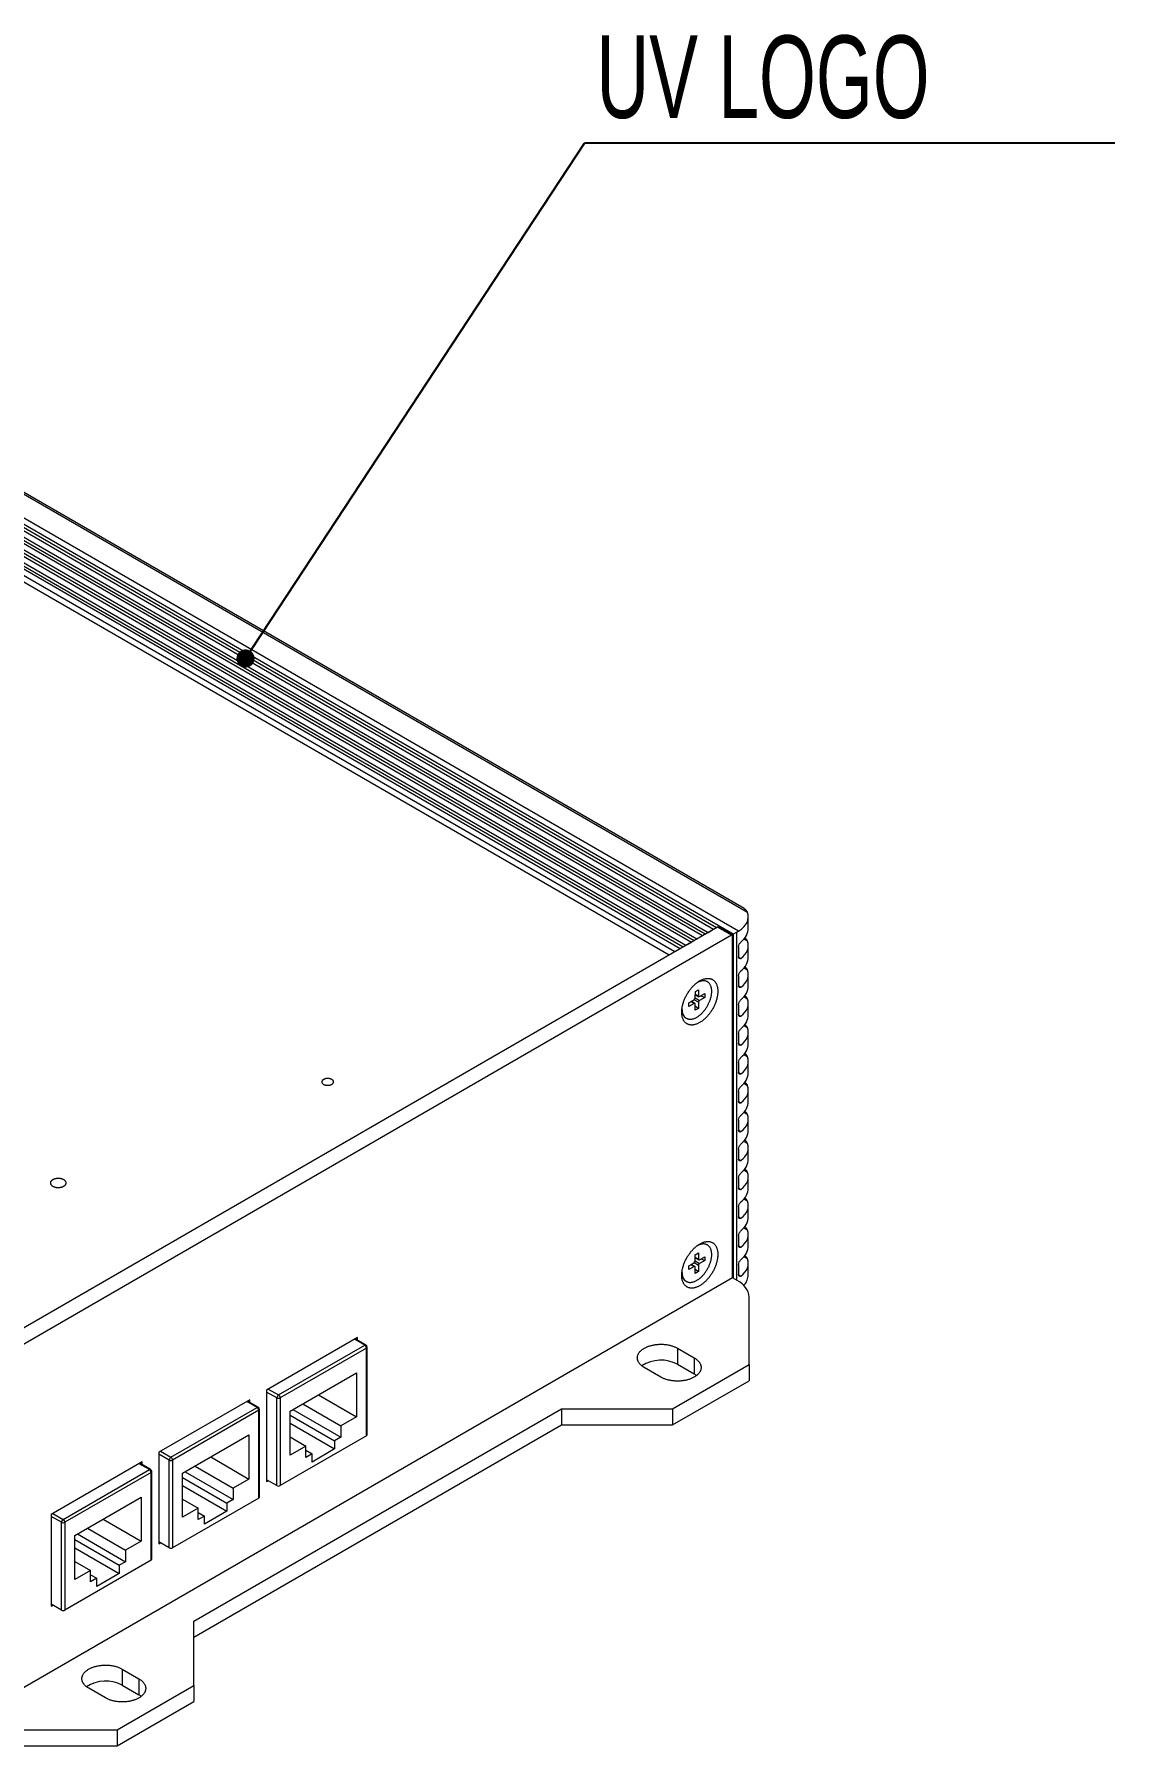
# Model space of a CAD drawing. Header units: millimetres. Extents: x 15 to 405, y 6 to 293.
# Drawn here: x 96.3 to 142.2, y 155.2 to 227.8 of the extents above; entities that cross this region are included whole.
import ezdxf

# ---------------------------------------------------------------- set-up
doc = ezdxf.new("R2010")
doc.units = ezdxf.units.MM
doc.layers.add('RAHM', color=5, linetype='Continuous')
doc.styles.add('SLDTEXTSTYLE1', font='TXT', dxfattribs={"width": 0.663})
doc.dimstyles.new('SLDDIMSTYLE1', dxfattribs={"dimtxt": 0.18, "dimasz": 0.769231, "dimexe": 0, "dimexo": 0.0625, "dimgap": 0, "dimtad": 0, "dimtih": 1, "dimtoh": 1, "dimdec": 0, "dimrnd": 1e-09, "dimzin": 0, "dimdsep": 46, "dimtxsty": 'Standard', "dimblk1": 'DOT', "dimblk2": 'DOT', "dimsah": 1, "dimcen": 0.09, "dimadec": 0, "dimazin": 0, "dimtfac": 0.769231, "dimtdec": 0, "dimtofl": 0, "dimtmove": 0, "dimatfit": 3, "dimldrblk": 'DOT', "dimfxl": 0, "dimfrac": 2, "dimtolj": 1, "dimtzin": 0, "dimarcsym": 0})

# ---------------------------------------------------------------- blocks, each defined once
blk = doc.blocks.new('SW_NOTE_0')
at = {"layer": 'RAHM', "color": 0}
blk.add_line((22.497, 0), (0, 0), dxfattribs=at)
at = {"layer": 'RAHM', "color": 0, "insert": (0.499, 4.566), "char_height": 3.5, "attachment_point": 1, "style": 'SLDTEXTSTYLE1'}
blk.add_mtext('UV LOGO', dxfattribs=at)
blk = doc.blocks.new('_Dot')
at = {"color": 0, "linetype": 'ByBlock', "lineweight": -2}
blk.add_line((-0.5, 0), (-1, 0), dxfattribs=at)
at = {"color": 0, "linetype": 'ByBlock', "const_width": 0.5}
blk.add_lwpolyline([(-0.25, 0, 1), (0.25, 0, 1)], format="xyb", close=True, dxfattribs=at)

msp = doc.modelspace()

# ---------------------------------------------------------------- linework, layer by layer
at = {"color": 7, "linetype": 'Continuous', "lineweight": 18}
for p, q in [((125.993, 189.662), (81.681, 215.243)), ((126.226, 189.8), (81.92, 215.377)), ((126.6, 190.59), (83.369, 215.547)), ((126.456, 190.758), (83.774, 215.398)), ((124.226, 189.322), (81.092, 214.222)), ((124.461, 189.458), (81.328, 214.358)), ((124.343, 189.39), (81.328, 214.222)), ((124.697, 189.594), (81.564, 214.494)), ((124.933, 189.73), (81.799, 214.63)), ((124.815, 189.662), (81.799, 214.494)), ((125.168, 189.866), (82.035, 214.766)), ((125.286, 189.934), (82.271, 214.766)), ((123.283, 188.777), (80.267, 213.61)), ((123.519, 188.914), (80.385, 213.814)), ((123.754, 189.05), (80.621, 213.95)), ((123.99, 189.186), (80.856, 214.086)), ((123.872, 189.118), (80.856, 213.95)), ((126.638, 189.926), (126.638, 190.395)), ((125.333, 189.961), (92.948, 171.265)), ((125.923, 189.621), (93.537, 170.925)), ((124.697, 189.594), (124.461, 189.458)), ((125.168, 189.866), (124.933, 189.73)), ((125.923, 189.621), (125.333, 189.961)), ((125.956, 189.624), (125.367, 189.965)), ((125.97, 175.087), (125.97, 189.594)), ((126.15, 189.752), (125.993, 189.662)), ((125.993, 189.662), (125.993, 175.073)), ((126.15, 174.983), (126.15, 189.752)), ((126.6, 189.366), (126.447, 189.454)), ((123.754, 189.05), (123.519, 188.914)), ((124.226, 189.322), (123.99, 189.186)), ((126.226, 189.125), (126.226, 188.705)), ((126.638, 188.701), (126.638, 189.17)), ((126.227, 188.699), (126.326, 188.642)), ((126.6, 188.141), (126.447, 188.229)), ((124.391, 187.234), (124.527, 187.311)), ((124.527, 187.311), (124.525, 187.048)), ((124.902, 187.649), (124.891, 187.655)), ((126.226, 187.9), (126.226, 187.48)), ((126.227, 187.474), (126.326, 187.417)), ((126.638, 187.477), (126.638, 187.945)), ((124.113, 186.604), (124.114, 186.762)), ((124.339, 186.731), (124.113, 186.604)), ((124.114, 186.762), (124.34, 186.89)), ((124.339, 186.731), (124.201, 186.811)), ((124.372, 186.734), (124.22, 186.822)), ((124.522, 186.78), (124.336, 186.888)), ((124.383, 186.44), (124.385, 186.703)), ((124.385, 186.623), (124.52, 186.517)), ((124.388, 186.971), (124.391, 187.234)), ((124.388, 186.967), (124.57, 186.861)), ((124.389, 187.103), (124.539, 187.017)), ((124.39, 187.126), (124.525, 187.048)), ((124.522, 186.78), (124.52, 186.517)), ((124.796, 186.989), (124.57, 186.861)), ((124.571, 187.02), (124.798, 187.148)), ((124.633, 187.055), (124.796, 186.989)), ((124.798, 187.148), (124.796, 186.989)), ((126.226, 186.675), (126.226, 186.255)), ((126.6, 186.916), (126.447, 187.005)), ((126.638, 186.252), (126.638, 186.72)), ((123.998, 186.108), (124.008, 186.102)), ((124.52, 186.517), (124.383, 186.44)), ((126.227, 186.249), (126.326, 186.192)), ((126.226, 185.45), (126.226, 185.031)), ((126.6, 185.691), (126.447, 185.78)), ((126.638, 185.027), (126.638, 185.495)), ((126.227, 185.025), (126.326, 184.967)), ((126.6, 184.466), (126.447, 184.555)), ((126.226, 184.226), (126.226, 183.806)), ((126.227, 183.8), (126.326, 183.742)), ((126.638, 183.802), (126.638, 184.27)), ((126.226, 183.001), (126.226, 182.581)), ((126.6, 183.242), (126.447, 183.33)), ((126.638, 182.577), (126.638, 183.046)), ((126.227, 182.575), (126.326, 182.518)), ((126.226, 181.776), (126.226, 181.356)), ((126.6, 182.017), (126.447, 182.105)), ((126.638, 181.353), (126.638, 181.821)), ((126.227, 181.35), (126.326, 181.293)), ((126.6, 180.792), (126.447, 180.881)), ((126.226, 180.551), (126.226, 180.131)), ((126.227, 180.125), (126.326, 180.068)), ((126.638, 180.128), (126.638, 180.596)), ((126.226, 179.326), (126.226, 178.906)), ((126.6, 179.567), (126.447, 179.656)), ((126.638, 178.903), (126.638, 179.371)), ((126.227, 178.901), (126.326, 178.843)), ((126.226, 178.102), (126.226, 177.682)), ((126.6, 178.342), (126.447, 178.431)), ((126.638, 177.678), (126.638, 178.146)), ((126.227, 177.676), (126.326, 177.618)), ((126.6, 177.118), (126.447, 177.206)), ((124.902, 176.49), (124.891, 176.496)), ((126.226, 176.877), (126.226, 176.457)), ((126.227, 176.451), (126.326, 176.394)), ((126.638, 176.453), (126.638, 176.922)), ((124.114, 175.602), (124.34, 175.73)), ((124.372, 175.575), (124.22, 175.662)), ((124.522, 175.621), (124.337, 175.728)), ((124.388, 175.812), (124.39, 176.074)), ((124.388, 175.808), (124.57, 175.702)), ((124.389, 175.967), (124.525, 175.889)), ((124.389, 175.944), (124.538, 175.858)), ((124.39, 176.074), (124.527, 176.152)), ((124.527, 176.152), (124.525, 175.889)), ((124.796, 175.831), (124.57, 175.702)), ((124.571, 175.861), (124.798, 175.989)), ((124.634, 175.896), (124.796, 175.831)), ((124.798, 175.989), (124.796, 175.831)), ((126.6, 175.893), (126.447, 175.981)), ((126.638, 175.228), (126.638, 175.697)), ((125.97, 175.087), (93.49, 156.336)), ((123.998, 174.949), (124.008, 174.943)), ((124.113, 175.444), (124.114, 175.602)), ((124.339, 175.572), (124.113, 175.444)), ((124.339, 175.572), (124.201, 175.651)), ((124.383, 175.281), (124.386, 175.544)), ((124.52, 175.359), (124.383, 175.281)), ((124.385, 175.464), (124.52, 175.359)), ((124.522, 175.621), (124.52, 175.359)), ((126.189, 174.96), (125.97, 175.087)), ((126.226, 175.652), (126.226, 175.232)), ((126.227, 175.226), (126.326, 175.169)), ((126.677, 171.413), (126.677, 174.28)), ((110.059, 172.563), (106.198, 170.334)), ((106.705, 170.125), (110.363, 172.236)), ((110.435, 172.112), (106.777, 170)), ((110.363, 172.236), (109.928, 172.487)), ((110.414, 172.241), (109.958, 172.505)), ((110.059, 172.446), (110.059, 172.563)), ((110.435, 168.392), (110.435, 172.112)), ((110.464, 168.434), (110.464, 172.153)), ((123.636, 172.107), (124.343, 171.699)), ((123.636, 172.107), (123.636, 171.426)), ((123.424, 169.535), (126.677, 171.413)), ((123.636, 171.426), (124.343, 171.018)), ((124.343, 171.699), (124.343, 171.018)), ((126.677, 171.413), (126.677, 170.732)), ((107.199, 169.442), (110.012, 171.066)), ((110.012, 171.066), (110.012, 169.2)), ((122.929, 170.882), (122.222, 171.29)), ((123.424, 168.855), (126.677, 170.732)), ((105.488, 169.925), (101.628, 167.696)), ((105.843, 169.603), (105.387, 169.866)), ((105.488, 169.808), (105.488, 169.925)), ((106.198, 170.334), (106.198, 166.45)), ((106.633, 170), (106.198, 170.251)), ((106.27, 170.376), (106.705, 170.125)), ((106.633, 166.281), (106.633, 170)), ((106.777, 170), (106.777, 166.281)), ((108.396, 170.133), (110.012, 169.2)), ((102.135, 167.486), (105.793, 169.598)), ((105.864, 169.474), (102.206, 167.362)), ((103.107, 160.527), (118.71, 169.535)), ((105.793, 169.598), (105.358, 169.849)), ((105.864, 165.754), (105.864, 169.474)), ((105.894, 165.796), (105.894, 169.515)), ((107.199, 167.575), (107.199, 169.442)), ((107.199, 169.269), (109.085, 168.18)), ((107.312, 169.507), (109.348, 168.332)), ((107.731, 169.749), (109.348, 168.816)), ((110.012, 169.2), (109.348, 168.816)), ((118.71, 169.535), (123.424, 169.535)), ((118.71, 169.535), (118.71, 168.855)), ((123.424, 169.535), (123.424, 168.855)), ((102.629, 166.804), (105.442, 168.428)), ((103.107, 159.847), (118.71, 168.855)), ((105.442, 168.428), (105.442, 166.561)), ((107.199, 168.923), (109.085, 167.834)), ((109.348, 168.816), (109.348, 168.332)), ((118.71, 168.855), (123.424, 168.855)), ((101.628, 167.696), (101.628, 163.812)), ((101.7, 167.737), (102.135, 167.486)), ((110.435, 168.392), (106.777, 166.281)), ((107.199, 168.343), (107.863, 167.959)), ((107.863, 167.959), (107.199, 167.575)), ((107.863, 167.475), (107.863, 167.959)), ((107.863, 167.779), (108.127, 167.627)), ((109.085, 167.834), (108.127, 167.281)), ((109.348, 168.332), (109.085, 168.18)), ((109.085, 168.18), (109.085, 167.834)), ((100.918, 167.286), (97.057, 165.058)), ((97.564, 164.848), (101.222, 166.96)), ((101.222, 166.96), (100.787, 167.211)), ((101.273, 166.965), (100.817, 167.228)), ((100.918, 167.17), (100.918, 167.286)), ((102.063, 167.362), (101.628, 167.613)), ((102.063, 163.642), (102.063, 167.362)), ((102.206, 167.362), (102.206, 163.642)), ((103.161, 167.111), (104.778, 166.178)), ((103.826, 167.495), (105.442, 166.561)), ((108.127, 167.627), (107.863, 167.475)), ((108.127, 167.281), (108.127, 167.627)), ((101.294, 166.835), (97.636, 164.724)), ((101.294, 163.116), (101.294, 166.835)), ((101.324, 163.157), (101.324, 166.877)), ((102.629, 164.937), (102.629, 166.804)), ((102.629, 166.63), (104.514, 165.542)), ((102.629, 166.285), (104.514, 165.196)), ((102.742, 166.869), (104.778, 165.694)), ((105.442, 166.561), (104.778, 166.178)), ((106.633, 166.281), (106.198, 166.532)), ((106.198, 166.45), (106.269, 166.491)), ((98.058, 164.165), (100.872, 165.79)), ((100.872, 165.79), (100.872, 163.923)), ((105.864, 165.754), (102.206, 163.642)), ((102.629, 165.704), (103.293, 165.321)), ((104.778, 165.694), (104.514, 165.542)), ((104.514, 165.542), (104.514, 165.196)), ((104.778, 166.178), (104.778, 165.694)), ((97.057, 165.058), (97.057, 161.173)), ((97.493, 164.724), (97.057, 164.975)), ((97.129, 165.099), (97.564, 164.848)), ((99.255, 164.856), (100.872, 163.923)), ((103.293, 165.321), (102.629, 164.937)), ((103.293, 164.837), (103.293, 165.321)), ((103.293, 165.141), (103.556, 164.989)), ((103.556, 164.989), (103.293, 164.837)), ((104.514, 165.196), (103.556, 164.643)), ((103.556, 164.643), (103.556, 164.989)), ((97.493, 161.004), (97.493, 164.724)), ((97.636, 164.724), (97.636, 161.004)), ((98.058, 162.299), (98.058, 164.165)), ((98.172, 164.231), (100.208, 163.055)), ((98.591, 164.473), (100.208, 163.539)), ((98.058, 163.992), (99.944, 162.903)), ((98.058, 163.646), (99.944, 162.558)), ((100.872, 163.923), (100.208, 163.539)), ((100.208, 163.539), (100.208, 163.055)), ((102.063, 163.642), (101.628, 163.894)), ((101.628, 163.812), (101.699, 163.853)), ((101.294, 163.116), (97.636, 161.004)), ((98.058, 163.066), (98.723, 162.682)), ((98.723, 162.682), (98.058, 162.299)), ((98.723, 162.198), (98.723, 162.682)), ((100.208, 163.055), (99.944, 162.903)), ((99.944, 162.903), (99.944, 162.558)), ((98.723, 162.503), (98.986, 162.35)), ((98.986, 162.35), (98.723, 162.198)), ((99.944, 162.558), (98.986, 162.005)), ((98.986, 162.005), (98.986, 162.35)), ((97.493, 161.004), (97.057, 161.255)), ((97.057, 161.173), (97.128, 161.214)), ((103.107, 157.806), (103.107, 160.527)), ((100.066, 158.5), (100.773, 158.092)), ((100.066, 158.5), (100.066, 157.819)), ((99.359, 157.275), (98.652, 157.684)), ((99.854, 155.928), (103.107, 157.806)), ((100.066, 157.819), (100.773, 157.411)), ((100.773, 158.092), (100.773, 157.411)), ((103.107, 157.806), (103.107, 157.126)), ((99.854, 155.248), (103.107, 157.126)), ((94.888, 155.928), (99.854, 155.928)), ((99.854, 155.928), (99.854, 155.248)), ((94.888, 155.248), (99.854, 155.248))]:
    msp.add_line(p, q, dxfattribs=at)
at = {"color": 7, "linetype": 'Continuous', "lineweight": 18, "flags": 128}
for points in [[(125.345, 187.246), (125.345, 187.216), (125.343, 187.185), (125.341, 187.153), (125.338, 187.121), (125.334, 187.089), (125.329, 187.056), (125.323, 187.023), (125.316, 186.99), (125.309, 186.956), (125.3, 186.923), (125.291, 186.889), (125.281, 186.855), (125.27, 186.821), (125.258, 186.787), (125.246, 186.753), (125.232, 186.719), (125.218, 186.686), (125.204, 186.652), (125.188, 186.619), (125.172, 186.585), (125.155, 186.552), (125.137, 186.52), (125.119, 186.487), (125.1, 186.455), (125.08, 186.424), (125.06, 186.393), (125.039, 186.362), (125.018, 186.332), (124.996, 186.302), (124.974, 186.273), (124.951, 186.245), (124.928, 186.217), (124.904, 186.19), (124.88, 186.164), (124.856, 186.139), (124.831, 186.114), (124.806, 186.09), (124.781, 186.067), (124.755, 186.045), (124.729, 186.023), (124.704, 186.003), (124.678, 185.984), (124.651, 185.965), (124.625, 185.948), (124.599, 185.931), (124.573, 185.916), (124.546, 185.901), (124.52, 185.888), (124.494, 185.876), (124.468, 185.865), (124.442, 185.855), (124.416, 185.846), (124.39, 185.838), (124.365, 185.831), (124.34, 185.826), (124.315, 185.821), (124.291, 185.818), (124.266, 185.816), (124.243, 185.815), (124.219, 185.815), (124.196, 185.817), (124.174, 185.82), (124.152, 185.823), (124.13, 185.828), (124.109, 185.834), (124.088, 185.842), (124.069, 185.85), (124.049, 185.859), (124.031, 185.87), (124.013, 185.882), (123.995, 185.895), (123.979, 185.908), (123.963, 185.923), (123.947, 185.939), (123.933, 185.956), (123.919, 185.974), (123.906, 185.993), (123.894, 186.013), (123.883, 186.034), (123.872, 186.056), (123.862, 186.078), (123.854, 186.102), (123.846, 186.126), (123.838, 186.151), (123.832, 186.177), (123.827, 186.204), (123.822, 186.231), (123.819, 186.259), (123.816, 186.288), (123.814, 186.317), (123.813, 186.347), (123.813, 186.377), (123.814, 186.408), (123.816, 186.439), (123.819, 186.471), (123.822, 186.503), (123.827, 186.536), (123.832, 186.569), (123.838, 186.602), (123.846, 186.635), (123.854, 186.669), (123.862, 186.702), (123.872, 186.736), (123.883, 186.77), (123.894, 186.804), (123.906, 186.838), (123.919, 186.872), (123.933, 186.906), (123.947, 186.939), (123.963, 186.973), (123.979, 187.006), (123.995, 187.039), (124.013, 187.072), (124.031, 187.105), (124.049, 187.137), (124.069, 187.169), (124.088, 187.2), (124.109, 187.231), (124.13, 187.261), (124.152, 187.291), (124.174, 187.32), (124.196, 187.349), (124.219, 187.377), (124.243, 187.404), (124.266, 187.431), (124.291, 187.457), (124.315, 187.482), (124.34, 187.506), (124.365, 187.53), (124.39, 187.553), (124.416, 187.574), (124.442, 187.595), (124.468, 187.615), (124.494, 187.634), (124.52, 187.652), (124.546, 187.669), (124.573, 187.685), (124.599, 187.7), (124.625, 187.714), (124.651, 187.726), (124.678, 187.738), (124.704, 187.749), (124.729, 187.758), (124.755, 187.767), (124.781, 187.774), (124.806, 187.78), (124.831, 187.785), (124.856, 187.789), (124.88, 187.791), (124.904, 187.793), (124.928, 187.793), (124.951, 187.792), (124.974, 187.79), (124.996, 187.787), (125.018, 187.783), (125.039, 187.777), (125.06, 187.77), (125.08, 187.763), (125.1, 187.754), (125.119, 187.744), (125.137, 187.733), (125.155, 187.72), (125.172, 187.707), (125.188, 187.693), (125.204, 187.677), (125.218, 187.661), (125.232, 187.643), (125.246, 187.625), (125.258, 187.605), (125.27, 187.585), (125.281, 187.564), (125.291, 187.541), (125.3, 187.518), (125.309, 187.494), (125.316, 187.47), (125.323, 187.444), (125.329, 187.418), (125.334, 187.391), (125.338, 187.363), (125.341, 187.335), (125.343, 187.306), (125.345, 187.276), (125.345, 187.246)], [(123.823, 186.512), (123.824, 186.492), (123.825, 186.465), (123.827, 186.439), (123.83, 186.413), (123.833, 186.388), (123.838, 186.364), (123.844, 186.34), (123.85, 186.317), (123.857, 186.295), (123.865, 186.274), (123.874, 186.253), (123.884, 186.234), (123.895, 186.215), (123.906, 186.198), (123.919, 186.181), (123.932, 186.165), (123.945, 186.151), (123.96, 186.137), (123.975, 186.124), (123.991, 186.113), (124.008, 186.103), (124.025, 186.093), (124.043, 186.085), (124.061, 186.078), (124.08, 186.072), (124.099, 186.068), (124.119, 186.064), (124.14, 186.062), (124.161, 186.06), (124.182, 186.06), (124.204, 186.061), (124.226, 186.064), (124.248, 186.067), (124.271, 186.072), (124.294, 186.077), (124.317, 186.084), (124.341, 186.092), (124.364, 186.102), (124.388, 186.112), (124.412, 186.123), (124.436, 186.136), (124.46, 186.149), (124.484, 186.164), (124.508, 186.179), (124.531, 186.196), (124.555, 186.213), (124.579, 186.232), (124.602, 186.251), (124.625, 186.271), (124.648, 186.292), (124.671, 186.314), (124.693, 186.337), (124.715, 186.361), (124.736, 186.385), (124.758, 186.41), (124.778, 186.436), (124.799, 186.462), (124.819, 186.489), (124.838, 186.516), (124.857, 186.544), (124.875, 186.573), (124.892, 186.602), (124.909, 186.631), (124.926, 186.66), (124.941, 186.69), (124.956, 186.721), (124.97, 186.751), (124.984, 186.782), (124.996, 186.812), (125.008, 186.843), (125.02, 186.874), (125.03, 186.905), (125.039, 186.936), (125.048, 186.966), (125.056, 186.997), (125.063, 187.027), (125.069, 187.058), (125.074, 187.088), (125.078, 187.117), (125.082, 187.147), (125.084, 187.175), (125.086, 187.204), (125.087, 187.232), (125.087, 187.259), (125.086, 187.286), (125.084, 187.313), (125.081, 187.339), (125.077, 187.364), (125.072, 187.388), (125.067, 187.412), (125.06, 187.435), (125.053, 187.457), (125.045, 187.478), (125.036, 187.498), (125.026, 187.518), (125.015, 187.536), (125.004, 187.554), (124.992, 187.571), (124.979, 187.586), (124.965, 187.601), (124.95, 187.614), (124.935, 187.627), (124.919, 187.638), (124.903, 187.649), (124.886, 187.658), (124.868, 187.666), (124.849, 187.673), (124.83, 187.679), (124.811, 187.684), (124.791, 187.687), (124.77, 187.69), (124.749, 187.691), (124.728, 187.691), (124.706, 187.69), (124.684, 187.688), (124.662, 187.684), (124.639, 187.68), (124.616, 187.674), (124.593, 187.667), (124.569, 187.659), (124.546, 187.65), (124.522, 187.64), (124.498, 187.628), (124.474, 187.616), (124.454, 187.604)], [(108.964, 183.505), (108.951, 183.512), (108.937, 183.518), (108.922, 183.524), (108.906, 183.53), (108.89, 183.534), (108.873, 183.538), (108.856, 183.541), (108.839, 183.544), (108.821, 183.546), (108.803, 183.547), (108.785, 183.547), (108.767, 183.547), (108.749, 183.545), (108.731, 183.543), (108.714, 183.541), (108.697, 183.537), (108.68, 183.533), (108.664, 183.528), (108.649, 183.523), (108.634, 183.517), (108.62, 183.51), (108.607, 183.503), (108.595, 183.495), (108.584, 183.487), (108.574, 183.478), (108.565, 183.469), (108.557, 183.46), (108.551, 183.45), (108.546, 183.44), (108.542, 183.43), (108.539, 183.42), (108.537, 183.409), (108.537, 183.399), (108.538, 183.388), (108.541, 183.378), (108.545, 183.368), (108.549, 183.358), (108.556, 183.348), (108.563, 183.339), (108.572, 183.329), (108.581, 183.321), (108.592, 183.312), (108.604, 183.304), (108.617, 183.297), (108.63, 183.29), (108.645, 183.284), (108.66, 183.278), (108.676, 183.273), (108.692, 183.269), (108.709, 183.266), (108.727, 183.263), (108.744, 183.261), (108.762, 183.259), (108.78, 183.258), (108.798, 183.259), (108.816, 183.259), (108.834, 183.261), (108.852, 183.263), (108.869, 183.266), (108.886, 183.27), (108.902, 183.275), (108.918, 183.28), (108.933, 183.286), (108.947, 183.292), (108.961, 183.299), (108.973, 183.306), (108.985, 183.314), (108.995, 183.323), (109.005, 183.332), (109.013, 183.341), (109.02, 183.351), (109.026, 183.36), (109.031, 183.37), (109.034, 183.381), (109.036, 183.391), (109.037, 183.401), (109.037, 183.412), (109.035, 183.422), (109.032, 183.432), (109.027, 183.443), (109.022, 183.453), (109.015, 183.462), (109.007, 183.471), (108.998, 183.48), (108.988, 183.489), (108.976, 183.497), (108.964, 183.505)], [(97.591, 179.253), (97.576, 179.261), (97.56, 179.269), (97.543, 179.276), (97.526, 179.282), (97.508, 179.288), (97.489, 179.293), (97.47, 179.297), (97.45, 179.301), (97.43, 179.304), (97.41, 179.306), (97.389, 179.308), (97.369, 179.309), (97.348, 179.309), (97.327, 179.308), (97.306, 179.307), (97.286, 179.305), (97.266, 179.302), (97.246, 179.298), (97.227, 179.294), (97.208, 179.289), (97.19, 179.283), (97.172, 179.277), (97.155, 179.27), (97.139, 179.263), (97.124, 179.255), (97.109, 179.246), (97.096, 179.237), (97.083, 179.228), (97.072, 179.218), (97.061, 179.207), (97.052, 179.196), (97.044, 179.185), (97.037, 179.174), (97.032, 179.163), (97.028, 179.151), (97.024, 179.139), (97.023, 179.127), (97.022, 179.115), (97.023, 179.103), (97.025, 179.091), (97.029, 179.079), (97.033, 179.068), (97.039, 179.056), (97.046, 179.045), (97.054, 179.034), (97.064, 179.023), (97.075, 179.013), (97.086, 179.003), (97.099, 178.994), (97.113, 178.985), (97.127, 178.976), (97.143, 178.968), (97.159, 178.961), (97.176, 178.954), (97.194, 178.948), (97.213, 178.943), (97.232, 178.938), (97.251, 178.934), (97.271, 178.93), (97.291, 178.928), (97.312, 178.926), (97.332, 178.925), (97.353, 178.924), (97.374, 178.924), (97.394, 178.925), (97.415, 178.927), (97.435, 178.93), (97.455, 178.933), (97.475, 178.937), (97.494, 178.942), (97.512, 178.947), (97.53, 178.953), (97.548, 178.959), (97.564, 178.967), (97.58, 178.974), (97.595, 178.983), (97.609, 178.992), (97.622, 179.001), (97.634, 179.011), (97.645, 179.021), (97.654, 179.031), (97.663, 179.042), (97.67, 179.053), (97.677, 179.065), (97.682, 179.076), (97.685, 179.088), (97.688, 179.1), (97.689, 179.112), (97.689, 179.124), (97.687, 179.136), (97.684, 179.148), (97.68, 179.16), (97.675, 179.171), (97.669, 179.183), (97.661, 179.194), (97.652, 179.204), (97.642, 179.215), (97.631, 179.225), (97.619, 179.235), (97.605, 179.244), (97.591, 179.253)], [(125.345, 176.087), (125.345, 176.056), (125.343, 176.025), (125.341, 175.994), (125.338, 175.962), (125.334, 175.929), (125.329, 175.897), (125.323, 175.864), (125.316, 175.83), (125.309, 175.797), (125.3, 175.763), (125.291, 175.73), (125.281, 175.696), (125.27, 175.662), (125.258, 175.628), (125.246, 175.594), (125.232, 175.56), (125.218, 175.526), (125.204, 175.493), (125.188, 175.459), (125.172, 175.426), (125.155, 175.393), (125.137, 175.36), (125.119, 175.328), (125.1, 175.296), (125.08, 175.264), (125.06, 175.233), (125.039, 175.203), (125.018, 175.173), (124.996, 175.143), (124.974, 175.114), (124.951, 175.086), (124.928, 175.058), (124.904, 175.031), (124.88, 175.005), (124.856, 174.979), (124.831, 174.955), (124.806, 174.931), (124.781, 174.908), (124.755, 174.885), (124.729, 174.864), (124.704, 174.844), (124.678, 174.824), (124.651, 174.806), (124.625, 174.788), (124.599, 174.772), (124.573, 174.756), (124.546, 174.742), (124.52, 174.729), (124.494, 174.716), (124.468, 174.705), (124.442, 174.695), (124.416, 174.686), (124.39, 174.678), (124.365, 174.672), (124.34, 174.666), (124.315, 174.662), (124.291, 174.659), (124.266, 174.657), (124.243, 174.656), (124.219, 174.656), (124.196, 174.658), (124.174, 174.66), (124.152, 174.664), (124.13, 174.669), (124.109, 174.675), (124.088, 174.682), (124.069, 174.691), (124.049, 174.7), (124.031, 174.711), (124.013, 174.722), (123.995, 174.735), (123.979, 174.749), (123.963, 174.764), (123.947, 174.78), (123.933, 174.797), (123.919, 174.815), (123.906, 174.834), (123.894, 174.854), (123.883, 174.875), (123.872, 174.896), (123.862, 174.919), (123.854, 174.942), (123.846, 174.967), (123.838, 174.992), (123.832, 175.018), (123.827, 175.044), (123.822, 175.072), (123.819, 175.1), (123.816, 175.128), (123.814, 175.158), (123.813, 175.187), (123.813, 175.218), (123.814, 175.249), (123.816, 175.28), (123.819, 175.312), (123.822, 175.344), (123.827, 175.376), (123.832, 175.409), (123.838, 175.442), (123.846, 175.476), (123.854, 175.509), (123.862, 175.543), (123.872, 175.577), (123.883, 175.611), (123.894, 175.645), (123.906, 175.679), (123.919, 175.713), (123.933, 175.746), (123.947, 175.78), (123.963, 175.814), (123.979, 175.847), (123.995, 175.88), (124.013, 175.913), (124.031, 175.945), (124.049, 175.978), (124.069, 176.009), (124.088, 176.041), (124.109, 176.072), (124.13, 176.102), (124.152, 176.132), (124.174, 176.161), (124.196, 176.19), (124.219, 176.218), (124.243, 176.245), (124.266, 176.272), (124.291, 176.298), (124.315, 176.323), (124.34, 176.347), (124.365, 176.37), (124.39, 176.393), (124.416, 176.415), (124.442, 176.436), (124.468, 176.456), (124.494, 176.475), (124.52, 176.493), (124.546, 176.51), (124.573, 176.525), (124.599, 176.54), (124.625, 176.554), (124.651, 176.567), (124.678, 176.579), (124.704, 176.589), (124.729, 176.599), (124.755, 176.607), (124.781, 176.614), (124.806, 176.621), (124.831, 176.626), (124.856, 176.629), (124.88, 176.632), (124.904, 176.633), (124.928, 176.634), (124.951, 176.633), (124.974, 176.631), (124.996, 176.628), (125.018, 176.623), (125.039, 176.618), (125.06, 176.611), (125.08, 176.603), (125.1, 176.594), (125.119, 176.584), (125.137, 176.573), (125.155, 176.561), (125.172, 176.548), (125.188, 176.533), (125.204, 176.518), (125.218, 176.501), (125.232, 176.484), (125.246, 176.465), (125.258, 176.446), (125.27, 176.425), (125.281, 176.404), (125.291, 176.382), (125.3, 176.359), (125.309, 176.335), (125.316, 176.31), (125.323, 176.285), (125.329, 176.259), (125.334, 176.232), (125.338, 176.204), (125.341, 176.176), (125.343, 176.147), (125.345, 176.117), (125.345, 176.087)], [(123.823, 175.353), (123.824, 175.331), (123.825, 175.304), (123.827, 175.278), (123.83, 175.252), (123.834, 175.227), (123.838, 175.203), (123.844, 175.179), (123.85, 175.156), (123.858, 175.134), (123.866, 175.113), (123.875, 175.093), (123.885, 175.073), (123.896, 175.055), (123.907, 175.037), (123.919, 175.021), (123.932, 175.005), (123.946, 174.991), (123.961, 174.977), (123.976, 174.964), (123.992, 174.953), (124.008, 174.943), (124.026, 174.934), (124.043, 174.925), (124.062, 174.918), (124.081, 174.913), (124.1, 174.908), (124.12, 174.905), (124.141, 174.902), (124.162, 174.901), (124.183, 174.901), (124.205, 174.902), (124.227, 174.904), (124.25, 174.908), (124.272, 174.913), (124.295, 174.918), (124.319, 174.925), (124.342, 174.933), (124.366, 174.943), (124.389, 174.953), (124.413, 174.964), (124.437, 174.977), (124.461, 174.99), (124.485, 175.005), (124.509, 175.021), (124.533, 175.037), (124.556, 175.055), (124.58, 175.073), (124.603, 175.093), (124.626, 175.113), (124.649, 175.134), (124.672, 175.156), (124.694, 175.179), (124.716, 175.203), (124.738, 175.227), (124.759, 175.252), (124.779, 175.278), (124.8, 175.304), (124.82, 175.331), (124.839, 175.358), (124.857, 175.386), (124.876, 175.415), (124.893, 175.444), (124.91, 175.473), (124.926, 175.503), (124.942, 175.533), (124.957, 175.563), (124.971, 175.593), (124.984, 175.624), (124.997, 175.654), (125.009, 175.685), (125.02, 175.716), (125.03, 175.747), (125.04, 175.778), (125.048, 175.809), (125.056, 175.839), (125.063, 175.87), (125.069, 175.9), (125.074, 175.93), (125.079, 175.959), (125.082, 175.989), (125.085, 176.018), (125.086, 176.046), (125.087, 176.074), (125.087, 176.101), (125.085, 176.128), (125.083, 176.155), (125.08, 176.18), (125.077, 176.205), (125.072, 176.23), (125.066, 176.253), (125.06, 176.276), (125.053, 176.298), (125.044, 176.319), (125.035, 176.34), (125.025, 176.359), (125.015, 176.378), (125.003, 176.395), (124.991, 176.412), (124.978, 176.428), (124.964, 176.442), (124.95, 176.456), (124.934, 176.468), (124.918, 176.48), (124.902, 176.49), (124.885, 176.499), (124.867, 176.507), (124.848, 176.514), (124.829, 176.52), (124.81, 176.525), (124.79, 176.528), (124.769, 176.531), (124.748, 176.532), (124.727, 176.532), (124.705, 176.531), (124.683, 176.528), (124.661, 176.525), (124.638, 176.52), (124.615, 176.514), (124.592, 176.507), (124.568, 176.499), (124.545, 176.49), (124.521, 176.48), (124.497, 176.468), (124.473, 176.456), (124.454, 176.445)], [(122.222, 171.29), (122.197, 171.305), (122.173, 171.321), (122.15, 171.337), (122.128, 171.353), (122.107, 171.37), (122.087, 171.388), (122.068, 171.405), (122.05, 171.424), (122.033, 171.442), (122.018, 171.461), (122.004, 171.48), (121.991, 171.499), (121.979, 171.519), (121.968, 171.539), (121.959, 171.559), (121.951, 171.58), (121.944, 171.6), (121.938, 171.621), (121.934, 171.641), (121.931, 171.662), (121.93, 171.683), (121.929, 171.704), (121.93, 171.725), (121.933, 171.745), (121.936, 171.766), (121.941, 171.787), (121.947, 171.807), (121.955, 171.828), (121.963, 171.848), (121.973, 171.868), (121.985, 171.888), (121.997, 171.907), (122.011, 171.927), (122.026, 171.946), (122.042, 171.964), (122.059, 171.983), (122.077, 172.001), (122.097, 172.018), (122.117, 172.035), (122.139, 172.052), (122.161, 172.068), (122.185, 172.084), (122.21, 172.099), (122.235, 172.114), (122.261, 172.128), (122.289, 172.142), (122.317, 172.155), (122.346, 172.167), (122.376, 172.179), (122.406, 172.19), (122.437, 172.201), (122.469, 172.211), (122.501, 172.22), (122.534, 172.229), (122.568, 172.237), (122.601, 172.244), (122.636, 172.25), (122.67, 172.256), (122.705, 172.261), (122.741, 172.265), (122.776, 172.269), (122.812, 172.272), (122.848, 172.274), (122.884, 172.275), (122.92, 172.276), (122.956, 172.276), (122.992, 172.275), (123.028, 172.273), (123.064, 172.271), (123.1, 172.267), (123.135, 172.263), (123.171, 172.259), (123.205, 172.253), (123.24, 172.247), (123.274, 172.24), (123.308, 172.233), (123.341, 172.225), (123.374, 172.216), (123.406, 172.206), (123.437, 172.196), (123.468, 172.185), (123.498, 172.173), (123.527, 172.161), (123.556, 172.148), (123.583, 172.135), (123.61, 172.121), (123.636, 172.107)], [(124.343, 171.699), (124.369, 171.684), (124.393, 171.668), (124.416, 171.652), (124.438, 171.636), (124.459, 171.619), (124.479, 171.601), (124.498, 171.583), (124.516, 171.565), (124.532, 171.547), (124.548, 171.528), (124.562, 171.509), (124.575, 171.489), (124.587, 171.47), (124.597, 171.45), (124.607, 171.43), (124.615, 171.409), (124.622, 171.389), (124.627, 171.368), (124.631, 171.348), (124.634, 171.327), (124.636, 171.306), (124.636, 171.285), (124.635, 171.264), (124.633, 171.243), (124.629, 171.223), (124.625, 171.202), (124.618, 171.182), (124.611, 171.161), (124.602, 171.141), (124.592, 171.121), (124.581, 171.101), (124.569, 171.082), (124.555, 171.062), (124.54, 171.043), (124.524, 171.025), (124.507, 171.006), (124.489, 170.988), (124.469, 170.971), (124.449, 170.954), (124.427, 170.937), (124.404, 170.921), (124.381, 170.905), (124.356, 170.89), (124.331, 170.875), (124.304, 170.861), (124.277, 170.847), (124.249, 170.834), (124.22, 170.821), (124.19, 170.81), (124.16, 170.798), (124.129, 170.788), (124.097, 170.778), (124.064, 170.769), (124.032, 170.76), (123.998, 170.752), (123.964, 170.745), (123.93, 170.738), (123.895, 170.733), (123.86, 170.728), (123.825, 170.723), (123.789, 170.72), (123.753, 170.717), (123.718, 170.715), (123.681, 170.714), (123.645, 170.713), (123.609, 170.713), (123.573, 170.714), (123.537, 170.716), (123.501, 170.718), (123.466, 170.722), (123.43, 170.725), (123.395, 170.73), (123.36, 170.736), (123.326, 170.742), (123.292, 170.748), (123.258, 170.756), (123.225, 170.764), (123.192, 170.773), (123.16, 170.783), (123.129, 170.793), (123.098, 170.804), (123.068, 170.815), (123.038, 170.828), (123.01, 170.84), (122.982, 170.854), (122.955, 170.868), (122.929, 170.882)], [(98.652, 157.684), (98.627, 157.699), (98.603, 157.714), (98.58, 157.73), (98.558, 157.747), (98.536, 157.763), (98.516, 157.781), (98.498, 157.799), (98.48, 157.817), (98.463, 157.835), (98.448, 157.854), (98.433, 157.873), (98.42, 157.893), (98.409, 157.912), (98.398, 157.932), (98.389, 157.952), (98.381, 157.973), (98.374, 157.993), (98.368, 158.014), (98.364, 158.035), (98.361, 158.055), (98.359, 158.076), (98.359, 158.097), (98.36, 158.118), (98.362, 158.139), (98.366, 158.159), (98.371, 158.18), (98.377, 158.201), (98.384, 158.221), (98.393, 158.241), (98.403, 158.261), (98.414, 158.281), (98.427, 158.301), (98.44, 158.32), (98.455, 158.339), (98.471, 158.358), (98.489, 158.376), (98.507, 158.394), (98.526, 158.411), (98.547, 158.429), (98.568, 158.445), (98.591, 158.461), (98.615, 158.477), (98.639, 158.493), (98.665, 158.507), (98.691, 158.521), (98.719, 158.535), (98.747, 158.548), (98.776, 158.561), (98.805, 158.572), (98.836, 158.584), (98.867, 158.594), (98.899, 158.604), (98.931, 158.613), (98.964, 158.622), (98.997, 158.63), (99.031, 158.637), (99.066, 158.644), (99.1, 158.649), (99.135, 158.654), (99.171, 158.659), (99.206, 158.662), (99.242, 158.665), (99.278, 158.667), (99.314, 158.668), (99.35, 158.669), (99.386, 158.669), (99.422, 158.668), (99.458, 158.666), (99.494, 158.664), (99.53, 158.661), (99.565, 158.657), (99.6, 158.652), (99.635, 158.647), (99.67, 158.64), (99.704, 158.634), (99.738, 158.626), (99.771, 158.618), (99.803, 158.609), (99.835, 158.599), (99.867, 158.589), (99.898, 158.578), (99.928, 158.567), (99.957, 158.554), (99.986, 158.542), (100.013, 158.528), (100.04, 158.514), (100.066, 158.5)], [(100.773, 158.092), (100.798, 158.077), (100.822, 158.061), (100.846, 158.045), (100.868, 158.029), (100.889, 158.012), (100.909, 157.994), (100.928, 157.977), (100.945, 157.959), (100.962, 157.94), (100.977, 157.921), (100.992, 157.902), (101.005, 157.883), (101.017, 157.863), (101.027, 157.843), (101.037, 157.823), (101.045, 157.803), (101.051, 157.782), (101.057, 157.761), (101.061, 157.741), (101.064, 157.72), (101.066, 157.699), (101.066, 157.678), (101.065, 157.657), (101.063, 157.637), (101.059, 157.616), (101.054, 157.595), (101.048, 157.575), (101.041, 157.554), (101.032, 157.534), (101.022, 157.514), (101.011, 157.494), (100.998, 157.475), (100.985, 157.455), (100.97, 157.436), (100.954, 157.418), (100.937, 157.399), (100.918, 157.381), (100.899, 157.364), (100.878, 157.347), (100.857, 157.33), (100.834, 157.314), (100.81, 157.298), (100.786, 157.283), (100.76, 157.268), (100.734, 157.254), (100.707, 157.24), (100.678, 157.227), (100.65, 157.215), (100.62, 157.203), (100.589, 157.192), (100.558, 157.181), (100.527, 157.171), (100.494, 157.162), (100.461, 157.153), (100.428, 157.145), (100.394, 157.138), (100.36, 157.132), (100.325, 157.126), (100.29, 157.121), (100.255, 157.117), (100.219, 157.113), (100.183, 157.11), (100.147, 157.108), (100.111, 157.107), (100.075, 157.106), (100.039, 157.106), (100.003, 157.107), (99.967, 157.109), (99.931, 157.112), (99.895, 157.115), (99.86, 157.119), (99.825, 157.123), (99.79, 157.129), (99.755, 157.135), (99.721, 157.142), (99.688, 157.149), (99.654, 157.157), (99.622, 157.166), (99.59, 157.176), (99.558, 157.186), (99.528, 157.197), (99.498, 157.209), (99.468, 157.221), (99.44, 157.234), (99.412, 157.247), (99.385, 157.261), (99.359, 157.275)]]:
    msp.add_lwpolyline(points, dxfattribs=at)
at = {"color": 7, "linetype": 'Continuous', "lineweight": 18}
for centre, radius, start, end in [((125.353, 189.934), 0.0332, 65.38656, 125.9239), ((125.941, 189.598), 0.0292, 351.27016, 128.71909), ((125.404, 191.045), 1.493, 299.96779, 303.42298), ((124.711, 187.282), 0.415, 64.16646, 119.16055), ((124.357, 186.708), 0.0292, 350.07073, 127.62495), ((124.286, 186.976), 0.102, 302.11792, 357.11738), ((124.624, 186.775), 0.102, 122.11792, 177.11738), ((124.554, 187.043), 0.0292, 170.07073, 307.62495), ((124.232, 186.452), 0.416, 180.90175, 235.782), ((124.711, 176.122), 0.415, 64.19148, 119.13553), ((124.286, 175.817), 0.102, 302.17945, 357.1825), ((124.624, 175.616), 0.102, 122.17945, 177.1825), ((124.553, 175.884), 0.0292, 170.26793, 307.80753), ((124.232, 175.292), 0.415, 180.8767, 235.80704), ((124.357, 175.549), 0.0292, 350.26793, 127.80753), ((125.843, 174.197), 0.838, 5.6948, 65.62534), ((110.392, 172.196), 0.0499, 64.91783, 126.39263), ((110.279, 172.105), 0.155, 2.45345, 57.54655), ((110.363, 172.153), 0.102, 0, 60.00269), ((110.412, 172.159), 0.0525, 295.27349, 353.40637), ((122.936, 170.11), 1.491, 61.99205, 123.14634), ((123.933, 170.3), 0.827, 51.78168, 60.21168), ((106.788, 169.994), 0.155, 122.45345, 177.54655), ((106.705, 170.138), 0.155, 242.45764, 297.54236), ((106.621, 169.994), 0.155, 2.45345, 57.54655), ((105.822, 169.558), 0.0499, 64.91783, 126.39263), ((105.709, 169.467), 0.155, 2.45345, 57.54655), ((105.793, 169.515), 0.102, 0, 60.00269), ((105.842, 169.521), 0.0525, 295.27349, 353.40637), ((110.412, 168.44), 0.0525, 295.27349, 353.40637), ((101.252, 166.92), 0.0499, 64.91783, 126.39263), ((101.139, 166.829), 0.155, 2.45345, 57.54655), ((101.222, 166.877), 0.102, 0, 60.00269), ((102.218, 167.355), 0.155, 122.45345, 177.54655), ((102.135, 167.5), 0.155, 242.45764, 297.54236), ((102.051, 167.355), 0.155, 2.45345, 57.54655), ((101.272, 166.883), 0.0525, 295.27349, 353.40637), ((106.705, 166.419), 0.155, 242.45764, 297.54236), ((105.842, 165.802), 0.0525, 295.27349, 353.40637), ((97.648, 164.717), 0.155, 122.45345, 177.54655), ((97.481, 164.717), 0.155, 2.45345, 57.54655), ((97.564, 164.861), 0.155, 242.45764, 297.54236), ((102.135, 163.78), 0.155, 242.45764, 297.54236), ((101.272, 163.163), 0.0525, 295.27349, 353.40637), ((97.564, 161.142), 0.155, 242.45764, 297.54236), ((99.366, 156.503), 1.491, 61.99205, 123.14634), ((100.362, 156.694), 0.827, 51.78168, 60.21168)]:
    msp.add_arc(centre, radius, start, end, dxfattribs=at)
for centre, major_axis, ratio, start_param, end_param in [((124.971, 190.437), (1.666, -0.06), 0.551575, 5.585067, 6.516678), ((124.971, 189.884), (1.666, 0.066), 0.601897, 5.637591, 6.259383), ((124.971, 189.212), (1.666, -0.06), 0.551575, 5.681383, 6.516678), ((124.971, 188.659), (1.666, 0.066), 0.601897, 5.637591, 6.259383), ((124.971, 187.987), (1.666, -0.06), 0.551575, 5.681383, 6.516678), ((124.971, 187.435), (1.666, 0.066), 0.601897, 5.637591, 6.259383), ((124.971, 186.762), (1.666, -0.06), 0.551575, 5.681383, 6.516678), ((124.971, 186.21), (1.666, 0.066), 0.601897, 5.637591, 6.259383), ((124.971, 185.537), (1.666, -0.06), 0.551575, 5.681383, 6.516678), ((124.971, 184.985), (1.666, 0.066), 0.601897, 5.637591, 6.259383), ((124.971, 184.312), (1.666, -0.06), 0.551575, 5.681383, 6.516678), ((124.971, 183.76), (1.666, 0.066), 0.601897, 5.637591, 6.259383), ((124.971, 183.088), (1.666, -0.06), 0.551575, 5.681383, 6.516678), ((124.971, 182.535), (1.666, 0.066), 0.601897, 5.637591, 6.259383), ((124.971, 181.863), (1.666, -0.06), 0.551575, 5.681383, 6.516678), ((124.971, 181.311), (1.666, 0.066), 0.601897, 5.637591, 6.259383), ((124.971, 180.638), (1.666, -0.06), 0.551575, 5.681383, 6.516678), ((124.971, 180.086), (1.666, 0.066), 0.601897, 5.637591, 6.259383), ((124.971, 179.413), (1.666, -0.06), 0.551575, 5.681383, 6.516678), ((124.971, 178.861), (1.666, 0.066), 0.601897, 5.637591, 6.259383), ((124.971, 178.188), (1.666, -0.06), 0.551575, 5.681383, 6.516678), ((124.971, 177.636), (1.666, 0.066), 0.601897, 5.637591, 6.259383), ((124.971, 176.964), (1.666, -0.06), 0.551575, 5.681383, 6.516678), ((124.971, 176.411), (1.666, 0.066), 0.601897, 5.637591, 6.259383), ((124.971, 175.739), (1.666, -0.06), 0.551575, 5.681383, 6.516678), ((124.971, 175.186), (1.666, 0.066), 0.601897, 5.78231, 6.259383)]:
    msp.add_ellipse(centre, major_axis=major_axis, ratio=ratio, start_param=start_param, end_param=end_param, dxfattribs=at)
for points, knots in [([(126.456, 190.758), (126.458, 190.757), (126.47, 190.75), (126.489, 190.737), (126.513, 190.717), (126.534, 190.697), (126.554, 190.675), (126.571, 190.649), (126.587, 190.622), (126.596, 190.601), (126.6, 190.59)], [0, 0, 0, 0, 0.029179, 0.18932, 0.324219, 0.459563, 0.595016, 0.730322, 0.865328, 1, 1, 1, 1]), ([(126.491, 189.51), (126.498, 189.505), (126.514, 189.493), (126.534, 189.472), (126.554, 189.45), (126.571, 189.425), (126.587, 189.397), (126.596, 189.376), (126.6, 189.366)], [0, 0, 0, 0, 0.165594, 0.332708, 0.499955, 0.667022, 0.833717, 1, 1, 1, 1]), ([(126.226, 189.125), (126.226, 189.16), (126.238, 189.202), (126.275, 189.278), (126.301, 189.312), (126.326, 189.333)], [0, 0, 0, 0, 0.5, 0.5, 1, 1, 1, 1]), ([(126.326, 188.642), (126.301, 188.623), (126.275, 188.619), (126.238, 188.643), (126.226, 188.67), (126.226, 188.705)], [0, 0, 0, 0, 0.5, 0.5, 1, 1, 1, 1]), ([(126.226, 187.9), (126.226, 187.935), (126.238, 187.977), (126.275, 188.053), (126.301, 188.087), (126.326, 188.109)], [0, 0, 0, 0, 0.5, 0.5, 1, 1, 1, 1]), ([(126.491, 188.286), (126.498, 188.28), (126.514, 188.268), (126.534, 188.247), (126.554, 188.225), (126.571, 188.2), (126.587, 188.172), (126.596, 188.151), (126.6, 188.141)], [0, 0, 0, 0, 0.165594, 0.332708, 0.499955, 0.667022, 0.833717, 1, 1, 1, 1]), ([(126.326, 187.417), (126.301, 187.398), (126.275, 187.395), (126.238, 187.418), (126.226, 187.445), (126.226, 187.48)], [0, 0, 0, 0, 0.5, 0.5, 1, 1, 1, 1]), ([(126.226, 186.675), (126.226, 186.71), (126.238, 186.752), (126.275, 186.828), (126.301, 186.862), (126.326, 186.884)], [0, 0, 0, 0, 0.5, 0.5, 1, 1, 1, 1]), ([(126.491, 187.061), (126.498, 187.055), (126.514, 187.043), (126.534, 187.023), (126.554, 187), (126.571, 186.975), (126.587, 186.947), (126.596, 186.926), (126.6, 186.916)], [0, 0, 0, 0, 0.165594, 0.332708, 0.499955, 0.667022, 0.833717, 1, 1, 1, 1]), ([(126.326, 186.192), (126.301, 186.173), (126.275, 186.17), (126.238, 186.193), (126.226, 186.22), (126.226, 186.255)], [0, 0, 0, 0, 0.5, 0.5, 1, 1, 1, 1]), ([(126.491, 185.836), (126.498, 185.83), (126.514, 185.818), (126.534, 185.798), (126.554, 185.775), (126.571, 185.75), (126.587, 185.723), (126.596, 185.702), (126.6, 185.691)], [0, 0, 0, 0, 0.165594, 0.332708, 0.499955, 0.667022, 0.833717, 1, 1, 1, 1]), ([(126.226, 185.45), (126.226, 185.486), (126.238, 185.527), (126.275, 185.603), (126.301, 185.637), (126.326, 185.659)], [0, 0, 0, 0, 0.5, 0.5, 1, 1, 1, 1]), ([(126.326, 184.967), (126.301, 184.949), (126.275, 184.945), (126.238, 184.969), (126.226, 184.995), (126.226, 185.031)], [0, 0, 0, 0, 0.5, 0.5, 1, 1, 1, 1]), ([(126.226, 184.226), (126.226, 184.261), (126.238, 184.302), (126.275, 184.379), (126.301, 184.413), (126.326, 184.434)], [0, 0, 0, 0, 0.5, 0.5, 1, 1, 1, 1]), ([(126.491, 184.611), (126.498, 184.605), (126.514, 184.593), (126.534, 184.573), (126.554, 184.55), (126.571, 184.525), (126.587, 184.498), (126.596, 184.477), (126.6, 184.466)], [0, 0, 0, 0, 0.165594, 0.332708, 0.499955, 0.667022, 0.833717, 1, 1, 1, 1]), ([(126.326, 183.742), (126.301, 183.724), (126.275, 183.72), (126.238, 183.744), (126.226, 183.771), (126.226, 183.806)], [0, 0, 0, 0, 0.5, 0.5, 1, 1, 1, 1]), ([(126.226, 183.001), (126.226, 183.036), (126.238, 183.078), (126.275, 183.154), (126.301, 183.188), (126.326, 183.209)], [0, 0, 0, 0, 0.5, 0.5, 1, 1, 1, 1]), ([(126.491, 183.386), (126.498, 183.38), (126.514, 183.369), (126.534, 183.348), (126.554, 183.326), (126.571, 183.301), (126.587, 183.273), (126.596, 183.252), (126.6, 183.242)], [0, 0, 0, 0, 0.165594, 0.332708, 0.499955, 0.667022, 0.833717, 1, 1, 1, 1]), ([(126.326, 182.518), (126.301, 182.499), (126.275, 182.495), (126.238, 182.519), (126.226, 182.546), (126.226, 182.581)], [0, 0, 0, 0, 0.5, 0.5, 1, 1, 1, 1]), ([(126.226, 181.776), (126.226, 181.811), (126.238, 181.853), (126.275, 181.929), (126.301, 181.963), (126.326, 181.985)], [0, 0, 0, 0, 0.5, 0.5, 1, 1, 1, 1]), ([(126.6, 182.017), (126.596, 182.027), (126.587, 182.048), (126.571, 182.076), (126.554, 182.101), (126.534, 182.123), (126.514, 182.144), (126.498, 182.156), (126.491, 182.162)], [0, 0, 0, 0, 0.166283, 0.332978, 0.500045, 0.667292, 0.834406, 1, 1, 1, 1]), ([(126.326, 181.293), (126.301, 181.274), (126.275, 181.27), (126.238, 181.294), (126.226, 181.321), (126.226, 181.356)], [0, 0, 0, 0, 0.5, 0.5, 1, 1, 1, 1]), ([(126.226, 180.551), (126.226, 180.586), (126.238, 180.628), (126.275, 180.704), (126.301, 180.738), (126.326, 180.76)], [0, 0, 0, 0, 0.5, 0.5, 1, 1, 1, 1]), ([(126.6, 180.792), (126.596, 180.802), (126.587, 180.823), (126.571, 180.851), (126.554, 180.876), (126.534, 180.899), (126.514, 180.919), (126.498, 180.931), (126.491, 180.937)], [0, 0, 0, 0, 0.166265, 0.332941, 0.499988, 0.667217, 0.834311, 1, 1, 1, 1]), ([(126.326, 180.068), (126.301, 180.049), (126.275, 180.046), (126.238, 180.069), (126.226, 180.096), (126.226, 180.131)], [0, 0, 0, 0, 0.5, 0.5, 1, 1, 1, 1]), ([(126.226, 179.326), (126.226, 179.361), (126.238, 179.403), (126.275, 179.479), (126.301, 179.513), (126.326, 179.535)], [0, 0, 0, 0, 0.5, 0.5, 1, 1, 1, 1]), ([(126.6, 179.567), (126.596, 179.578), (126.587, 179.599), (126.571, 179.626), (126.554, 179.651), (126.534, 179.674), (126.514, 179.694), (126.498, 179.706), (126.491, 179.712)], [0, 0, 0, 0, 0.166265, 0.332941, 0.499988, 0.667217, 0.834311, 1, 1, 1, 1]), ([(126.326, 178.843), (126.301, 178.825), (126.275, 178.821), (126.238, 178.844), (126.226, 178.871), (126.226, 178.906)], [0, 0, 0, 0, 0.5, 0.5, 1, 1, 1, 1]), ([(126.226, 178.102), (126.226, 178.137), (126.238, 178.178), (126.275, 178.254), (126.301, 178.288), (126.326, 178.31)], [0, 0, 0, 0, 0.5, 0.5, 1, 1, 1, 1]), ([(126.6, 178.342), (126.596, 178.353), (126.587, 178.374), (126.571, 178.401), (126.554, 178.426), (126.534, 178.449), (126.514, 178.469), (126.498, 178.481), (126.491, 178.487)], [0, 0, 0, 0, 0.166265, 0.332941, 0.499988, 0.667217, 0.834311, 1, 1, 1, 1]), ([(126.326, 177.618), (126.301, 177.6), (126.275, 177.596), (126.238, 177.62), (126.226, 177.647), (126.226, 177.682)], [0, 0, 0, 0, 0.5, 0.5, 1, 1, 1, 1]), ([(126.6, 177.118), (126.596, 177.128), (126.587, 177.149), (126.571, 177.176), (126.554, 177.202), (126.534, 177.224), (126.514, 177.245), (126.498, 177.256), (126.491, 177.262)], [0, 0, 0, 0, 0.166265, 0.332941, 0.499988, 0.667217, 0.834311, 1, 1, 1, 1]), ([(126.226, 176.877), (126.226, 176.912), (126.238, 176.954), (126.275, 177.03), (126.301, 177.064), (126.326, 177.085)], [0, 0, 0, 0, 0.5, 0.5, 1, 1, 1, 1]), ([(126.326, 176.394), (126.301, 176.375), (126.275, 176.371), (126.238, 176.395), (126.226, 176.422), (126.226, 176.457)], [0, 0, 0, 0, 0.5, 0.5, 1, 1, 1, 1]), ([(126.226, 175.652), (126.226, 175.687), (126.238, 175.729), (126.275, 175.805), (126.301, 175.839), (126.326, 175.861)], [0, 0, 0, 0, 0.5, 0.5, 1, 1, 1, 1]), ([(126.6, 175.893), (126.596, 175.903), (126.587, 175.924), (126.571, 175.952), (126.554, 175.977), (126.534, 175.999), (126.514, 176.02), (126.498, 176.032), (126.491, 176.038)], [0, 0, 0, 0, 0.166265, 0.332941, 0.499988, 0.667217, 0.834311, 1, 1, 1, 1]), ([(126.326, 175.169), (126.301, 175.15), (126.275, 175.146), (126.238, 175.17), (126.226, 175.197), (126.226, 175.232)], [0, 0, 0, 0, 0.5, 0.5, 1, 1, 1, 1])]:
    msp.add_open_spline(points, degree=3, knots=knots, dxfattribs=at)

# ---------------------------------------------------------------- block references
at = {"layer": 'RAHM'}
msp.add_blockref('SW_NOTE_0', (119.694, 223.217), dxfattribs=at)

# ---------------------------------------------------------------- leaders
msp.add_leader([(105.302, 201.36), (119.694, 223.217)], dimstyle='SLDDIMSTYLE1', dxfattribs=at)

doc.saveas('drawing.dxf')
